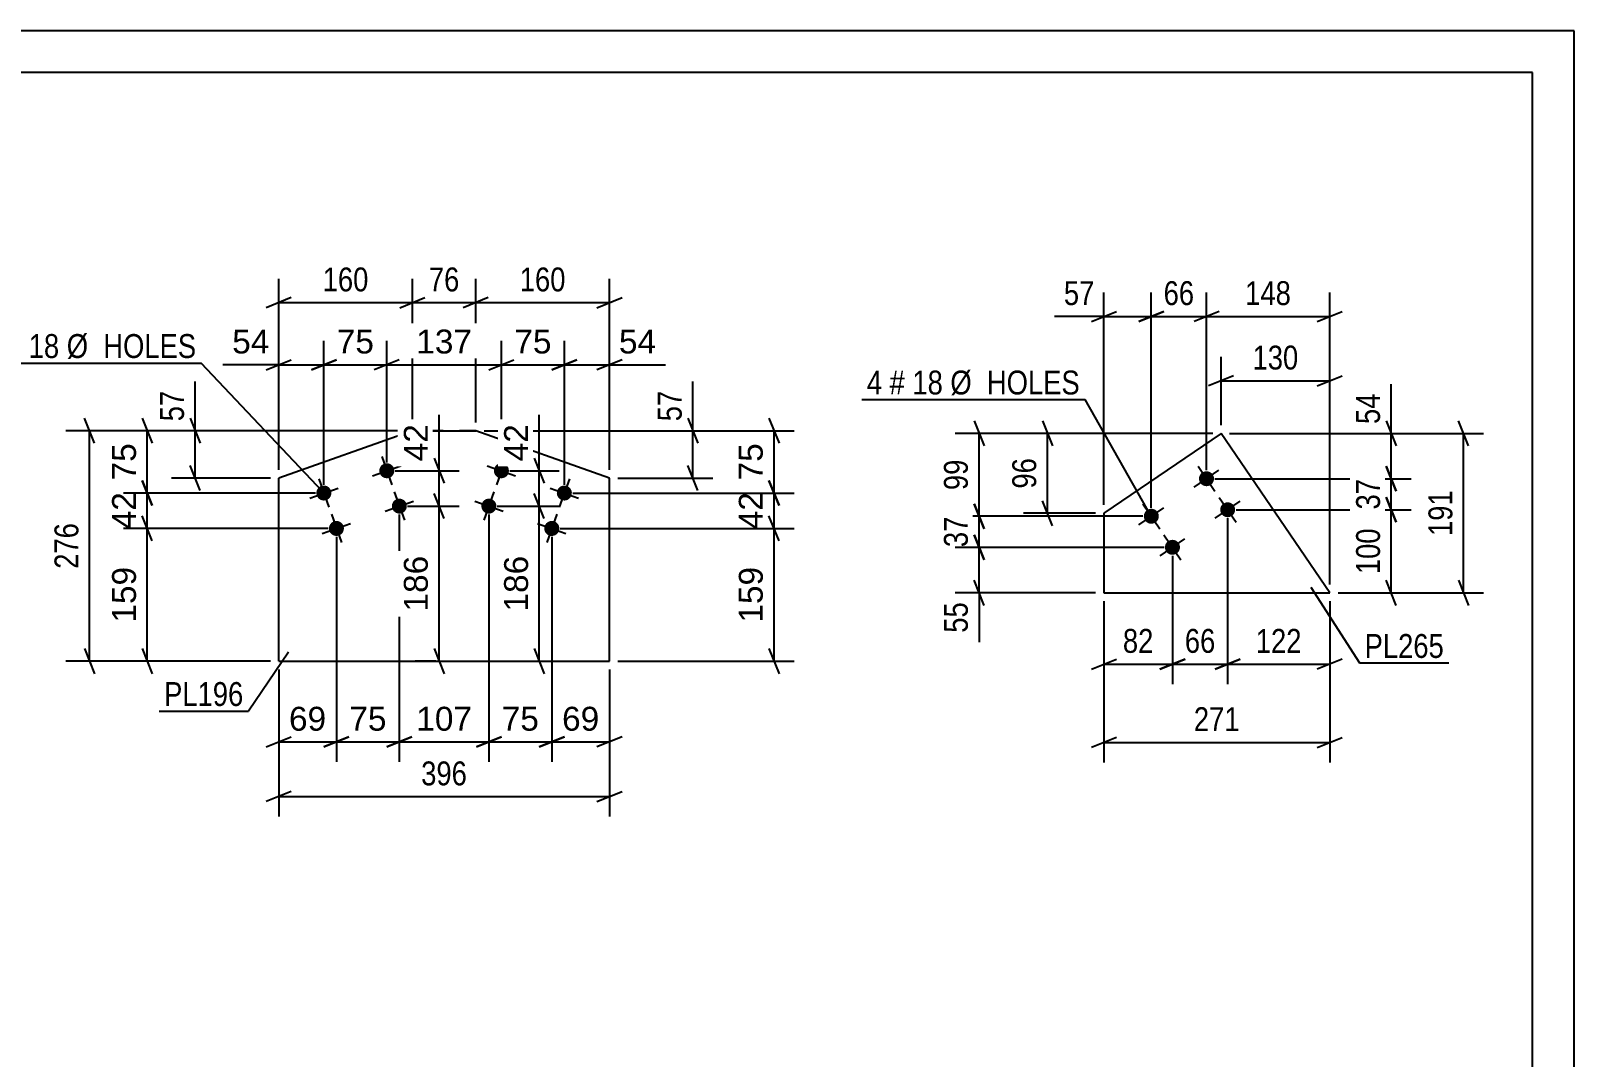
# Model space of a CAD drawing. Header units: millimetres. Extents: x 0 to 420, y 0 to 297.
# Drawn here: x 235.1 to 420, y 174 to 297 of the extents above; entities that cross this region are included whole.
import ezdxf

# ---------------------------------------------------------------- set-up
doc = ezdxf.new("R2010")
doc.units = ezdxf.units.MM
doc.linetypes.add('DXK_LINE_DOT2', pattern=[3.9198, 1.9599, -1.9599])
doc.styles.add('Arial', font='ARIAL.TTF', dxfattribs={"height": 0.2})
doc.styles.add('Arial Narrow', font='ARIALN.TTF', dxfattribs={"height": 0.2})

# ---------------------------------------------------------------- blocks, each defined once
blk = doc.blocks.new('Unknown-317404647-1115')
at = {"color": 5, "linetype": 'Continuous'}
for p, q in [((420, 297), (0, 297)), ((420, 0), (420, 297)), ((415, 292), (5, 292)), ((415, 5), (415, 292))]:
    blk.add_line(p, q, dxfattribs=at)
blk = doc.blocks.new('Part-317404647-15442 - 15441')
at = {"color": 2, "linetype": 'Continuous'}
for p, q in [((377.7, 248.76), (363.66, 239.19)), ((390.72, 229.66), (377.7, 248.76)), ((363.66, 239.19), (363.66, 229.66)), ((363.66, 229.66), (390.72, 229.66))]:
    blk.add_line(p, q, dxfattribs=at)
blk = doc.blocks.new('Bolt-317404647-15443 - 15441')
at = {"linetype": 'Continuous'}
for points in [[(376.7, 243.84, -1), (375.21, 242.83, -1)], [(379.23, 240.12, -1), (377.75, 239.11, -1)], [(370.09, 239.34, -1), (368.6, 238.33, -1)], [(372.62, 235.62, -1), (371.13, 234.61, -1)]]:
    blk.add_hatch(color=1, dxfattribs=at).paths.add_polyline_path(points)
at = {"color": 1, "linetype": 'Continuous'}
for p, q in [((374.47, 242.32), (377.44, 244.35)), ((374.94, 244.82), (376.97, 241.85)), ((377, 238.6), (379.98, 240.63)), ((377.48, 241.1), (379.5, 238.13)), ((367.86, 237.82), (370.83, 239.85)), ((368.33, 240.32), (370.36, 237.34)), ((370.39, 234.1), (373.37, 236.13)), ((370.86, 236.6), (372.89, 233.63))]:
    blk.add_line(p, q, dxfattribs=at)
blk = doc.blocks.new('Bolt-317404647-7875 - 7864')
at = {"linetype": 'Continuous'}
for points in [[(292.33, 243.99, -1), (290.63, 244.59, -1)], [(299.87, 241.32, -1), (298.17, 241.92, -1)], [(290.83, 239.75, -1), (289.13, 240.35, -1)], [(298.37, 237.07, -1), (296.67, 237.68, -1)]]:
    blk.add_hatch(color=1, dxfattribs=at).paths.add_polyline_path(points)
at = {"color": 1, "linetype": 'Continuous'}
for p, q in [((292.08, 245.99), (290.88, 242.59)), ((289.79, 244.89), (293.18, 243.69)), ((297.33, 242.22), (300.72, 241.01)), ((299.62, 243.31), (298.42, 239.92)), ((288.28, 240.65), (291.68, 239.45)), ((290.58, 241.75), (289.38, 238.35)), ((298.12, 239.07), (296.92, 235.68)), ((295.82, 237.98), (299.21, 236.77))]:
    blk.add_line(p, q, dxfattribs=at)
blk = doc.blocks.new('Part-317404647-7870 - 7864')
at = {"color": 2, "linetype": 'Continuous'}
for p, q in [((280.82, 249.09), (264.8, 243.41)), ((280.82, 249.09), (288.41, 249.09)), ((304.43, 243.41), (288.41, 249.09)), ((264.8, 221.47), (264.8, 243.41)), ((304.43, 221.47), (304.43, 243.41)), ((264.8, 221.47), (304.43, 221.47))]:
    blk.add_line(p, q, dxfattribs=at)
at = {"color": 7, "linetype": 'DXK_LINE_DOT2'}
blk.add_line((288.41, 249.09), (280.82, 249.09), dxfattribs=at)
blk = doc.blocks.new('Bolt-317404647-7880 - 7864')
at = {"linetype": 'Continuous'}
for points in [[(278.6, 244.59, -1), (276.9, 243.99, -1)], [(271.06, 241.92, -1), (269.36, 241.32, -1)], [(280.1, 240.35, -1), (278.41, 239.75, -1)], [(272.56, 237.68, -1), (270.87, 237.07, -1)]]:
    blk.add_hatch(color=1, dxfattribs=at).paths.add_polyline_path(points)
at = {"color": 1, "linetype": 'Continuous'}
for p, q in [((277.15, 245.99), (278.35, 242.59)), ((276.05, 243.69), (279.45, 244.89)), ((268.51, 241.01), (271.91, 242.22)), ((269.61, 243.31), (270.81, 239.92)), ((277.56, 239.45), (280.95, 240.65)), ((278.65, 241.75), (279.86, 238.35)), ((271.11, 239.07), (272.32, 235.68)), ((270.02, 236.77), (273.41, 237.98))]:
    blk.add_line(p, q, dxfattribs=at)
blk = doc.blocks.new('StraightDimension-317404647-15559 - 15441')
at = {"color": 7, "linetype": 'Continuous'}
for p, q in [((407.36, 247.26), (406.16, 250.26)), ((378.7, 248.76), (409.16, 248.76)), ((406.76, 229.66), (406.76, 248.76)), ((406.16, 231.16), (407.36, 228.16)), ((391.72, 229.66), (409.16, 229.66))]:
    blk.add_line(p, q, dxfattribs=at)
at = {"color": 0}
blk.add_wipeout([(406.01, 242.55), (401.81, 242.55), (401.81, 235.87), (406.01, 235.87)], dxfattribs=at)
at = {"color": 3, "style": 'Arial Narrow'}
blk.add_text('191', height=2.863, rotation=90.0002, dxfattribs=at).set_placement((405.41, 236.47))
blk = doc.blocks.new('StraightDimension-317404647-15543 - 15441')
at = {"color": 7, "linetype": 'Continuous'}
for p, q in [((377.7, 249.76), (377.7, 257.92)), ((390.72, 230.66), (390.72, 257.92)), ((379.2, 255.67), (376.2, 254.47)), ((389.22, 254.47), (392.22, 255.67)), ((377.7, 255.07), (390.72, 255.07))]:
    blk.add_line(p, q, dxfattribs=at)
at = {"color": 0}
blk.add_wipeout([(387.55, 255.82), (387.55, 260.02), (380.87, 260.02), (380.87, 255.82)], dxfattribs=at)
at = {"color": 3, "style": 'Arial Narrow'}
blk.add_text('130', height=2.863, dxfattribs=at).set_placement((381.47, 256.42))
blk = doc.blocks.new('StraightDimension-317404647-15549 - 15441')
at = {"color": 7, "linetype": 'Continuous'}
for p, q in [((363.66, 228.66), (363.66, 209.34)), ((390.72, 228.66), (390.72, 209.34)), ((365.16, 212.34), (362.16, 211.14)), ((363.66, 211.74), (390.72, 211.74)), ((389.22, 211.14), (392.22, 212.34))]:
    blk.add_line(p, q, dxfattribs=at)
at = {"color": 0}
blk.add_wipeout([(380.53, 212.49), (380.53, 216.69), (373.84, 216.69), (373.84, 212.49)], dxfattribs=at)
at = {"color": 3, "style": 'Arial Narrow'}
blk.add_text('271', height=2.863, dxfattribs=at).set_placement((374.44, 213.09))
blk = doc.blocks.new('StraightDimension-317404647-15553 - 15441')
at = {"color": 7, "linetype": 'Continuous'}
for p, q in [((356.3, 250.26), (357.5, 247.26)), ((376.7, 248.76), (354.05, 248.76)), ((356.9, 239.19), (356.9, 248.76)), ((357.5, 237.69), (356.3, 240.69)), ((362.66, 239.19), (354.05, 239.19))]:
    blk.add_line(p, q, dxfattribs=at)
at = {"color": 0}
blk.add_wipeout([(356.15, 246.4), (351.95, 246.4), (351.95, 241.55), (356.15, 241.55)], dxfattribs=at)
at = {"color": 3, "style": 'Arial Narrow'}
blk.add_text('96', height=2.863, rotation=90.0002, dxfattribs=at).set_placement((355.55, 242.15))
blk = doc.blocks.new('StraightDimension-317404647-15563 - 15441')
at = {"color": 7, "linetype": 'Continuous'}
for p, q in [((378.49, 238.62), (378.49, 218.72)), ((390.72, 228.66), (390.72, 218.72)), ((376.99, 220.52), (379.99, 221.72)), ((378.49, 221.12), (390.72, 221.12)), ((392.22, 221.72), (389.22, 220.52))]:
    blk.add_line(p, q, dxfattribs=at)
at = {"color": 0}
blk.add_wipeout([(387.95, 221.87), (387.95, 226.07), (381.26, 226.07), (381.26, 221.87)], dxfattribs=at)
at = {"color": 3, "style": 'Arial Narrow'}
blk.add_text('122', height=2.863, dxfattribs=at).set_placement((381.86, 222.47))
blk = doc.blocks.new('StraightDimension-317404647-16285 - 15441')
at = {"color": 7, "linetype": 'Continuous'}
for p, q in [((363.66, 240.19), (363.66, 265.64)), ((369.34, 239.83), (369.34, 265.64)), ((362.16, 262.19), (365.16, 263.39)), ((363.66, 262.79), (369.34, 262.79)), ((370.84, 263.39), (367.84, 262.19))]:
    blk.add_line(p, q, dxfattribs=at)
at = {"color": 0}
blk.add_wipeout([(363.13, 263.54), (363.13, 267.74), (358.27, 267.74), (358.27, 263.54)], dxfattribs=at)
at = {"color": 7, "linetype": 'Continuous'}
blk.add_line((363.66, 262.79), (357.75, 262.79), dxfattribs=at)
blk.add_line((363.66, 262.79), (357.75, 262.79), dxfattribs=at)
at = {"color": 3, "style": 'Arial Narrow'}
blk.add_text('57', height=2.863, dxfattribs=at).set_placement((358.87, 264.14))
blk = doc.blocks.new('StraightDimension-317404647-15564 - 15441')
at = {"color": 7, "linetype": 'Continuous'}
for p, q in [((378.49, 238.62), (378.49, 218.72)), ((371.88, 234.11), (371.88, 218.72)), ((370.38, 220.52), (373.38, 221.72)), ((371.88, 221.12), (378.49, 221.12)), ((379.99, 221.72), (376.99, 220.52))]:
    blk.add_line(p, q, dxfattribs=at)
at = {"color": 0}
blk.add_wipeout([(377.61, 221.87), (377.61, 226.07), (372.76, 226.07), (372.76, 221.87)], dxfattribs=at)
at = {"color": 3, "style": 'Arial Narrow'}
blk.add_text('66', height=2.863, dxfattribs=at).set_placement((373.36, 222.47))
blk = doc.blocks.new('StraightDimension-317404647-16316 - 15441')
at = {"color": 7, "linetype": 'Continuous'}
for p, q in [((397.49, 241.12), (398.69, 238.12)), ((379.49, 239.62), (400.49, 239.62)), ((398.09, 229.66), (398.09, 239.62)), ((398.69, 228.16), (397.49, 231.16)), ((391.72, 229.66), (400.49, 229.66))]:
    blk.add_line(p, q, dxfattribs=at)
at = {"color": 0}
blk.add_wipeout([(397.34, 237.98), (393.14, 237.98), (393.14, 231.3), (397.34, 231.3)], dxfattribs=at)
at = {"color": 3, "style": 'Arial Narrow'}
blk.add_text('100', height=2.863, rotation=90.0002, dxfattribs=at).set_placement((396.74, 231.9))
blk = doc.blocks.new('StraightDimension-317404647-15565 - 15441')
at = {"color": 7, "linetype": 'Continuous'}
for p, q in [((371.88, 234.11), (371.88, 218.72)), ((363.66, 228.66), (363.66, 218.72)), ((362.16, 220.52), (365.16, 221.72)), ((363.66, 221.12), (371.88, 221.12)), ((373.38, 221.72), (370.38, 220.52))]:
    blk.add_line(p, q, dxfattribs=at)
at = {"color": 0}
blk.add_wipeout([(370.19, 221.87), (370.19, 226.07), (365.34, 226.07), (365.34, 221.87)], dxfattribs=at)
at = {"color": 3, "style": 'Arial Narrow'}
blk.add_text('82', height=2.863, dxfattribs=at).set_placement((365.94, 222.47))
blk = doc.blocks.new('StraightDimension-317404647-15583 - 15441')
at = {"color": 7, "linetype": 'Continuous'}
for p, q in [((348.11, 250.26), (349.31, 247.26)), ((376.7, 248.76), (345.86, 248.76)), ((348.71, 238.83), (348.71, 248.76)), ((368.34, 238.83), (345.86, 238.83)), ((349.31, 237.33), (348.11, 240.33))]:
    blk.add_line(p, q, dxfattribs=at)
at = {"color": 0}
blk.add_wipeout([(347.96, 246.23), (343.76, 246.23), (343.76, 241.37), (347.96, 241.37)], dxfattribs=at)
at = {"color": 3, "style": 'Arial Narrow'}
blk.add_text('99', height=2.863, rotation=90.0002, dxfattribs=at).set_placement((347.36, 241.97))
blk = doc.blocks.new('StraightDimension-317404647-15584 - 15441')
at = {"color": 7, "linetype": 'Continuous'}
for p, q in [((368.34, 238.83), (345.86, 238.83)), ((348.11, 240.33), (349.31, 237.33)), ((348.71, 235.11), (348.71, 238.83)), ((370.88, 235.11), (345.86, 235.11)), ((349.31, 233.61), (348.11, 236.61))]:
    blk.add_line(p, q, dxfattribs=at)
at = {"color": 0}
blk.add_wipeout([(347.96, 239.4), (343.76, 239.4), (343.76, 234.54), (347.96, 234.54)], dxfattribs=at)
at = {"color": 3, "style": 'Arial Narrow'}
blk.add_text('37', height=2.863, rotation=90.0002, dxfattribs=at).set_placement((347.36, 235.14))
blk = doc.blocks.new('StraightDimension-317404647-15585 - 15441')
at = {"color": 7, "linetype": 'Continuous'}
for p, q in [((370.88, 235.11), (345.86, 235.11)), ((348.11, 236.61), (349.31, 233.61)), ((348.71, 229.66), (348.71, 235.11)), ((349.31, 228.16), (348.11, 231.16)), ((362.66, 229.66), (345.86, 229.66))]:
    blk.add_line(p, q, dxfattribs=at)
at = {"color": 0}
blk.add_wipeout([(347.96, 229.14), (343.76, 229.14), (343.76, 224.28), (347.96, 224.28)], dxfattribs=at)
at = {"color": 7, "linetype": 'Continuous'}
blk.add_line((348.71, 229.66), (348.71, 223.76), dxfattribs=at)
blk.add_line((348.71, 229.66), (348.71, 223.76), dxfattribs=at)
at = {"color": 3, "style": 'Arial Narrow'}
blk.add_text('55', height=2.863, rotation=90.0002, dxfattribs=at).set_placement((347.36, 224.88))
blk = doc.blocks.new('StraightDimension-317404647-16283 - 15441')
at = {"color": 7, "linetype": 'Continuous'}
for p, q in [((375.96, 244.34), (375.96, 265.64)), ((390.72, 230.66), (390.72, 265.64)), ((377.46, 263.39), (374.46, 262.19)), ((375.96, 262.79), (390.72, 262.79)), ((389.22, 262.19), (392.22, 263.39))]:
    blk.add_line(p, q, dxfattribs=at)
at = {"color": 0}
blk.add_wipeout([(386.68, 263.54), (386.68, 267.74), (379.99, 267.74), (379.99, 263.54)], dxfattribs=at)
at = {"color": 3, "style": 'Arial Narrow'}
blk.add_text('148', height=2.863, dxfattribs=at).set_placement((380.59, 264.14))
blk = doc.blocks.new('StraightDimension-317404647-16284 - 15441')
at = {"color": 7, "linetype": 'Continuous'}
for p, q in [((369.34, 239.83), (369.34, 265.64)), ((375.96, 244.34), (375.96, 265.64)), ((367.84, 262.19), (370.84, 263.39)), ((369.34, 262.79), (375.96, 262.79)), ((377.46, 263.39), (374.46, 262.19))]:
    blk.add_line(p, q, dxfattribs=at)
at = {"color": 0}
blk.add_wipeout([(375.08, 263.54), (375.08, 267.74), (370.22, 267.74), (370.22, 263.54)], dxfattribs=at)
at = {"color": 3, "style": 'Arial Narrow'}
blk.add_text('66', height=2.863, dxfattribs=at).set_placement((370.82, 264.14))
blk = doc.blocks.new('StraightDimension-317404647-16314 - 15441')
at = {"color": 7, "linetype": 'Continuous'}
for p, q in [((397.49, 250.26), (398.69, 247.26)), ((378.7, 248.76), (400.49, 248.76)), ((398.09, 243.34), (398.09, 248.76)), ((398.69, 241.84), (397.49, 244.84)), ((376.96, 243.34), (400.49, 243.34))]:
    blk.add_line(p, q, dxfattribs=at)
at = {"color": 0}
blk.add_wipeout([(397.34, 254.14), (393.14, 254.14), (393.14, 249.29), (397.34, 249.29)], dxfattribs=at)
at = {"color": 7, "linetype": 'Continuous'}
blk.add_line((398.09, 248.76), (398.09, 254.67), dxfattribs=at)
blk.add_line((398.09, 248.76), (398.09, 254.67), dxfattribs=at)
at = {"color": 3, "style": 'Arial Narrow'}
blk.add_text('54', height=2.863, rotation=90.0002, dxfattribs=at).set_placement((396.74, 249.89))
blk = doc.blocks.new('StraightDimension-317404647-16315 - 15441')
at = {"color": 7, "linetype": 'Continuous'}
for p, q in [((397.49, 244.84), (398.69, 241.84)), ((376.96, 243.34), (400.49, 243.34)), ((398.09, 239.62), (398.09, 243.34)), ((398.69, 238.12), (397.49, 241.12)), ((379.49, 239.62), (400.49, 239.62))]:
    blk.add_line(p, q, dxfattribs=at)
at = {"color": 0}
blk.add_wipeout([(397.34, 243.9), (393.14, 243.9), (393.14, 239.05), (397.34, 239.05)], dxfattribs=at)
at = {"color": 3, "style": 'Arial Narrow'}
blk.add_text('37', height=2.863, rotation=90.0002, dxfattribs=at).set_placement((396.74, 239.65))
blk = doc.blocks.new('StraightDimension-317404647-7891 - 7864')
at = {"color": 7, "linetype": 'Continuous'}
for p, q in [((264.8, 220.47), (264.8, 202.84)), ((304.43, 220.47), (304.43, 202.84)), ((266.3, 205.84), (263.3, 204.64)), ((264.8, 205.24), (304.43, 205.24)), ((302.93, 204.64), (305.93, 205.84))]:
    blk.add_line(p, q, dxfattribs=at)
at = {"color": 0}
blk.add_wipeout([(287.96, 205.99), (287.96, 210.19), (281.27, 210.19), (281.27, 205.99)], dxfattribs=at)
at = {"color": 3, "style": 'Arial Narrow'}
blk.add_text('396', height=2.863, dxfattribs=at).set_placement((281.87, 206.59))
blk = doc.blocks.new('StraightDimension-317404647-7882 - 7864')
at = {"color": 7, "linetype": 'Continuous'}
for p, q in [((313.83, 250.59), (315.03, 247.59)), ((289.41, 249.09), (316.83, 249.09)), ((314.43, 243.41), (314.43, 249.09)), ((315.03, 241.91), (313.83, 244.91)), ((305.43, 243.41), (316.83, 243.41))]:
    blk.add_line(p, q, dxfattribs=at)
at = {"color": 0}
blk.add_wipeout([(313.68, 254.48), (309.48, 254.48), (309.48, 249.62), (313.68, 249.62)], dxfattribs=at)
at = {"color": 7, "linetype": 'Continuous'}
blk.add_line((314.43, 249.09), (314.43, 255), dxfattribs=at)
blk.add_line((314.43, 249.09), (314.43, 255), dxfattribs=at)
at = {"color": 3, "style": 'Arial Narrow'}
blk.add_text('57', height=2.863, rotation=90.0002, dxfattribs=at).set_placement((313.08, 250.22))
blk = doc.blocks.new('StraightDimension-317404647-7934 - 7864')
at = {"color": 7, "linetype": 'Continuous'}
for p, q in [((264.8, 244.41), (264.8, 267.28)), ((280.82, 250.09), (280.82, 267.28)), ((266.3, 265.03), (263.3, 263.83)), ((264.8, 264.43), (280.82, 264.43)), ((279.32, 263.83), (282.32, 265.03))]:
    blk.add_line(p, q, dxfattribs=at)
at = {"color": 0}
blk.add_wipeout([(276.15, 265.18), (276.15, 269.38), (269.47, 269.38), (269.47, 265.18)], dxfattribs=at)
at = {"color": 3, "style": 'Arial Narrow'}
blk.add_text('160', height=2.863, dxfattribs=at).set_placement((270.07, 265.78))
blk = doc.blocks.new('StraightDimension-317404647-8103 - 7864')
at = {"color": 7, "linetype": 'Continuous'}
for p, q in [((296.62, 238.55), (295.42, 241.55)), ((290.98, 240.05), (298.42, 240.05)), ((296.02, 221.47), (296.02, 240.05)), ((295.42, 222.97), (296.62, 219.97)), ((285.62, 221.47), (298.42, 221.47))]:
    blk.add_line(p, q, dxfattribs=at)
at = {"color": 0}
blk.add_wipeout([(295.27, 234.69), (291.07, 234.69), (291.07, 226.82), (295.27, 226.82)], dxfattribs=at)
at = {"color": 3, "style": 'Arial'}
blk.add_text('186', height=2.865, rotation=90.0002, dxfattribs=at).set_placement((294.67, 227.42))
blk = doc.blocks.new('StraightDimension-317404647-8039 - 7864')
at = {"color": 7, "linetype": 'Continuous'}
for p, q in [((248.45, 243.12), (249.65, 240.12)), ((269.21, 241.62), (246.2, 241.62)), ((249.05, 237.38), (249.05, 241.62)), ((249.65, 235.88), (248.45, 238.88)), ((270.71, 237.38), (246.2, 237.38))]:
    blk.add_line(p, q, dxfattribs=at)
at = {"color": 0}
blk.add_wipeout([(248.3, 242.32), (244.1, 242.32), (244.1, 236.67), (248.3, 236.67)], dxfattribs=at)
at = {"color": 3, "style": 'Arial'}
blk.add_text('42', height=2.865, rotation=90.0002, dxfattribs=at).set_placement((247.7, 237.27))
blk = doc.blocks.new('StraightDimension-317404647-7975 - 7864')
at = {"color": 7, "linetype": 'Continuous'}
for p, q in [((291.48, 245.29), (291.48, 259.84)), ((299.02, 242.62), (299.02, 259.84)), ((289.98, 256.39), (292.98, 257.59)), ((300.52, 257.59), (297.52, 256.39)), ((291.48, 256.99), (299.02, 256.99))]:
    blk.add_line(p, q, dxfattribs=at)
at = {"color": 0}
blk.add_wipeout([(298.08, 257.74), (298.08, 261.94), (292.43, 261.94), (292.43, 257.74)], dxfattribs=at)
at = {"color": 3, "style": 'Arial'}
blk.add_text('75', height=2.865, dxfattribs=at).set_placement((293.03, 258.34))
blk = doc.blocks.new('StraightDimension-317404647-7896 - 7864')
at = {"color": 7, "linetype": 'Continuous'}
for p, q in [((242.75, 247.59), (241.55, 250.59)), ((279.82, 249.09), (239.3, 249.09)), ((242.15, 221.47), (242.15, 249.09)), ((241.55, 222.97), (242.75, 219.97)), ((263.8, 221.47), (239.3, 221.47))]:
    blk.add_line(p, q, dxfattribs=at)
at = {"color": 0}
blk.add_wipeout([(241.4, 238.62), (237.2, 238.62), (237.2, 231.94), (241.4, 231.94)], dxfattribs=at)
at = {"color": 3, "style": 'Arial Narrow'}
blk.add_text('276', height=2.863, rotation=90.0002, dxfattribs=at).set_placement((240.8, 232.54))
blk = doc.blocks.new('StraightDimension-317404647-8062 - 7864')
at = {"color": 7, "linetype": 'Continuous'}
for p, q in [((323.54, 243.12), (324.74, 240.12)), ((300.02, 241.62), (326.54, 241.62)), ((324.14, 237.38), (324.14, 241.62)), ((324.74, 235.88), (323.54, 238.88)), ((298.52, 237.38), (326.54, 237.38))]:
    blk.add_line(p, q, dxfattribs=at)
at = {"color": 0}
blk.add_wipeout([(323.39, 242.32), (319.19, 242.32), (319.19, 236.67), (323.39, 236.67)], dxfattribs=at)
at = {"color": 3, "style": 'Arial'}
blk.add_text('42', height=2.865, rotation=90.0002, dxfattribs=at).set_placement((322.79, 237.27))
blk = doc.blocks.new('StraightDimension-317404647-8026 - 7864')
at = {"color": 7, "linetype": 'Continuous'}
for p, q in [((297.52, 236.38), (297.52, 209.39)), ((304.43, 220.47), (304.43, 209.39)), ((296.02, 211.19), (299.02, 212.39)), ((297.52, 211.79), (304.43, 211.79)), ((305.93, 212.39), (302.93, 211.19))]:
    blk.add_line(p, q, dxfattribs=at)
at = {"color": 0}
blk.add_wipeout([(303.8, 212.54), (303.8, 216.74), (298.15, 216.74), (298.15, 212.54)], dxfattribs=at)
at = {"color": 3, "style": 'Arial'}
blk.add_text('69', height=2.865, dxfattribs=at).set_placement((298.75, 213.14))
blk = doc.blocks.new('StraightDimension-317404647-7905 - 7864')
at = {"color": 7, "linetype": 'Continuous'}
for p, q in [((254.2, 250.59), (255.4, 247.59)), ((279.82, 249.09), (251.95, 249.09)), ((254.8, 243.41), (254.8, 249.09)), ((255.4, 241.91), (254.2, 244.91)), ((263.8, 243.41), (251.95, 243.41))]:
    blk.add_line(p, q, dxfattribs=at)
at = {"color": 0}
blk.add_wipeout([(254.05, 254.48), (249.85, 254.48), (249.85, 249.62), (254.05, 249.62)], dxfattribs=at)
at = {"color": 7, "linetype": 'Continuous'}
blk.add_line((254.8, 249.09), (254.8, 255), dxfattribs=at)
blk.add_line((254.8, 249.09), (254.8, 255), dxfattribs=at)
at = {"color": 3, "style": 'Arial Narrow'}
blk.add_text('57', height=2.863, rotation=90.0002, dxfattribs=at).set_placement((253.45, 250.22))
blk = doc.blocks.new('StraightDimension-317404647-7985 - 7864')
at = {"color": 7, "linetype": 'Continuous'}
for p, q in [((299.02, 242.62), (299.02, 259.84)), ((304.43, 244.41), (304.43, 259.84)), ((297.52, 256.39), (300.52, 257.59)), ((305.93, 257.59), (302.93, 256.39)), ((299.02, 256.99), (304.43, 256.99))]:
    blk.add_line(p, q, dxfattribs=at)
at = {"color": 0}
blk.add_wipeout([(310.61, 257.74), (310.61, 261.94), (304.96, 261.94), (304.96, 257.74)], dxfattribs=at)
at = {"color": 7, "linetype": 'Continuous'}
blk.add_line((304.43, 256.99), (311.13, 256.99), dxfattribs=at)
blk.add_line((304.43, 256.99), (311.13, 256.99), dxfattribs=at)
at = {"color": 3, "style": 'Arial'}
blk.add_text('54', height=2.865, dxfattribs=at).set_placement((305.56, 258.34))
blk = doc.blocks.new('StraightDimension-317404647-7914 - 7864')
at = {"color": 7, "linetype": 'Continuous'}
for p, q in [((280.82, 250.09), (280.82, 267.28)), ((288.41, 250.09), (288.41, 267.28)), ((279.32, 263.83), (282.32, 265.03)), ((280.82, 264.43), (288.41, 264.43)), ((289.91, 265.03), (286.91, 263.83))]:
    blk.add_line(p, q, dxfattribs=at)
at = {"color": 0}
blk.add_wipeout([(287.04, 265.18), (287.04, 269.38), (282.19, 269.38), (282.19, 265.18)], dxfattribs=at)
at = {"color": 3, "style": 'Arial Narrow'}
blk.add_text('76', height=2.863, dxfattribs=at).set_placement((282.79, 265.78))
blk = doc.blocks.new('StraightDimension-317404647-7924 - 7864')
at = {"color": 7, "linetype": 'Continuous'}
for p, q in [((288.41, 250.09), (288.41, 267.28)), ((304.43, 244.41), (304.43, 267.28)), ((289.91, 265.03), (286.91, 263.83)), ((288.41, 264.43), (304.43, 264.43)), ((302.93, 263.83), (305.93, 265.03))]:
    blk.add_line(p, q, dxfattribs=at)
at = {"color": 0}
blk.add_wipeout([(299.77, 265.18), (299.77, 269.38), (293.08, 269.38), (293.08, 265.18)], dxfattribs=at)
at = {"color": 3, "style": 'Arial Narrow'}
blk.add_text('160', height=2.863, dxfattribs=at).set_placement((293.68, 265.78))
blk = doc.blocks.new('StraightDimension-317404647-7945 - 7864')
at = {"color": 7, "linetype": 'Continuous'}
for p, q in [((264.8, 244.41), (264.8, 259.84)), ((270.21, 242.62), (270.21, 259.84)), ((263.3, 256.39), (266.3, 257.59)), ((271.71, 257.59), (268.71, 256.39)), ((264.8, 256.99), (270.21, 256.99))]:
    blk.add_line(p, q, dxfattribs=at)
at = {"color": 0}
blk.add_wipeout([(264.27, 257.74), (264.27, 261.94), (258.63, 261.94), (258.63, 257.74)], dxfattribs=at)
at = {"color": 7, "linetype": 'Continuous'}
blk.add_line((264.8, 256.99), (258.1, 256.99), dxfattribs=at)
blk.add_line((264.8, 256.99), (258.1, 256.99), dxfattribs=at)
at = {"color": 3, "style": 'Arial'}
blk.add_text('54', height=2.865, dxfattribs=at).set_placement((259.23, 258.34))
blk = doc.blocks.new('StraightDimension-317404647-7955 - 7864')
at = {"color": 7, "linetype": 'Continuous'}
for p, q in [((270.21, 242.62), (270.21, 259.84)), ((277.75, 245.29), (277.75, 259.84)), ((268.71, 256.39), (271.71, 257.59)), ((279.25, 257.59), (276.25, 256.39)), ((270.21, 256.99), (277.75, 256.99))]:
    blk.add_line(p, q, dxfattribs=at)
at = {"color": 0}
blk.add_wipeout([(276.8, 257.74), (276.8, 261.94), (271.16, 261.94), (271.16, 257.74)], dxfattribs=at)
at = {"color": 3, "style": 'Arial'}
blk.add_text('75', height=2.865, dxfattribs=at).set_placement((271.76, 258.34))
blk = doc.blocks.new('StraightDimension-317404647-7965 - 7864')
at = {"color": 7, "linetype": 'Continuous'}
for p, q in [((277.75, 245.29), (277.75, 259.84)), ((291.48, 245.29), (291.48, 259.84)), ((279.25, 257.59), (276.25, 256.39)), ((289.98, 256.39), (292.98, 257.59)), ((277.75, 256.99), (291.48, 256.99))]:
    blk.add_line(p, q, dxfattribs=at)
at = {"color": 0}
blk.add_wipeout([(288.55, 257.74), (288.55, 261.94), (280.68, 261.94), (280.68, 257.74)], dxfattribs=at)
at = {"color": 3, "style": 'Arial'}
blk.add_text('137', height=2.865, dxfattribs=at).set_placement((281.28, 258.34))
blk = doc.blocks.new('StraightDimension-317404647-7996 - 7864')
at = {"color": 7, "linetype": 'Continuous'}
for p, q in [((271.71, 236.38), (271.71, 209.39)), ((264.8, 220.47), (264.8, 209.39)), ((263.3, 211.19), (266.3, 212.39)), ((264.8, 211.79), (271.71, 211.79)), ((273.21, 212.39), (270.21, 211.19))]:
    blk.add_line(p, q, dxfattribs=at)
at = {"color": 0}
blk.add_wipeout([(271.08, 212.54), (271.08, 216.74), (265.43, 216.74), (265.43, 212.54)], dxfattribs=at)
at = {"color": 3, "style": 'Arial'}
blk.add_text('69', height=2.865, dxfattribs=at).set_placement((266.03, 213.14))
blk = doc.blocks.new('StraightDimension-317404647-8002 - 7864')
at = {"color": 7, "linetype": 'Continuous'}
for p, q in [((279.25, 239.05), (279.25, 209.39)), ((271.71, 236.38), (271.71, 209.39)), ((270.21, 211.19), (273.21, 212.39)), ((271.71, 211.79), (279.25, 211.79)), ((280.75, 212.39), (277.75, 211.19))]:
    blk.add_line(p, q, dxfattribs=at)
at = {"color": 0}
blk.add_wipeout([(278.31, 212.54), (278.31, 216.74), (272.66, 216.74), (272.66, 212.54)], dxfattribs=at)
at = {"color": 3, "style": 'Arial'}
blk.add_text('75', height=2.865, dxfattribs=at).set_placement((273.26, 213.14))
blk = doc.blocks.new('StraightDimension-317404647-8010 - 7864')
at = {"color": 7, "linetype": 'Continuous'}
for p, q in [((279.25, 239.05), (279.25, 209.39)), ((289.98, 239.05), (289.98, 209.39)), ((277.75, 211.19), (280.75, 212.39)), ((279.25, 211.79), (289.98, 211.79)), ((291.48, 212.39), (288.48, 211.19))]:
    blk.add_line(p, q, dxfattribs=at)
at = {"color": 0}
blk.add_wipeout([(288.55, 212.54), (288.55, 216.74), (280.68, 216.74), (280.68, 212.54)], dxfattribs=at)
at = {"color": 3, "style": 'Arial'}
blk.add_text('107', height=2.865, dxfattribs=at).set_placement((281.28, 213.14))
blk = doc.blocks.new('StraightDimension-317404647-8018 - 7864')
at = {"color": 7, "linetype": 'Continuous'}
for p, q in [((289.98, 239.05), (289.98, 209.39)), ((297.52, 236.38), (297.52, 209.39)), ((288.48, 211.19), (291.48, 212.39)), ((289.98, 211.79), (297.52, 211.79)), ((299.02, 212.39), (296.02, 211.19))]:
    blk.add_line(p, q, dxfattribs=at)
at = {"color": 0}
blk.add_wipeout([(296.57, 212.54), (296.57, 216.74), (290.92, 216.74), (290.92, 212.54)], dxfattribs=at)
at = {"color": 3, "style": 'Arial'}
blk.add_text('75', height=2.865, dxfattribs=at).set_placement((291.52, 213.14))
blk = doc.blocks.new('StraightDimension-317404647-8033 - 7864')
at = {"color": 7, "linetype": 'Continuous'}
for p, q in [((249.65, 235.88), (248.45, 238.88)), ((270.71, 237.38), (246.2, 237.38)), ((249.05, 221.47), (249.05, 237.38)), ((248.45, 222.97), (249.65, 219.97)), ((263.8, 221.47), (246.2, 221.47))]:
    blk.add_line(p, q, dxfattribs=at)
at = {"color": 0}
blk.add_wipeout([(248.3, 233.36), (244.1, 233.36), (244.1, 225.49), (248.3, 225.49)], dxfattribs=at)
at = {"color": 3, "style": 'Arial'}
blk.add_text('159', height=2.865, rotation=90.0002, dxfattribs=at).set_placement((247.7, 226.09))
blk = doc.blocks.new('StraightDimension-317404647-8047 - 7864')
at = {"color": 7, "linetype": 'Continuous'}
for p, q in [((248.45, 250.59), (249.65, 247.59)), ((279.82, 249.09), (246.2, 249.09)), ((249.05, 241.62), (249.05, 249.09)), ((249.65, 240.12), (248.45, 243.12)), ((269.21, 241.62), (246.2, 241.62))]:
    blk.add_line(p, q, dxfattribs=at)
at = {"color": 0}
blk.add_wipeout([(248.3, 248.18), (244.1, 248.18), (244.1, 242.53), (248.3, 242.53)], dxfattribs=at)
at = {"color": 3, "style": 'Arial'}
blk.add_text('75', height=2.865, rotation=90.0002, dxfattribs=at).set_placement((247.7, 243.13))
blk = doc.blocks.new('StraightDimension-317404647-8056 - 7864')
at = {"color": 7, "linetype": 'Continuous'}
for p, q in [((324.74, 235.88), (323.54, 238.88)), ((298.52, 237.38), (326.54, 237.38)), ((324.14, 221.47), (324.14, 237.38)), ((323.54, 222.97), (324.74, 219.97)), ((305.43, 221.47), (326.54, 221.47))]:
    blk.add_line(p, q, dxfattribs=at)
at = {"color": 0}
blk.add_wipeout([(323.39, 233.36), (319.19, 233.36), (319.19, 225.49), (323.39, 225.49)], dxfattribs=at)
at = {"color": 3, "style": 'Arial'}
blk.add_text('159', height=2.865, rotation=90.0002, dxfattribs=at).set_placement((322.79, 226.09))
blk = doc.blocks.new('StraightDimension-317404647-8070 - 7864')
at = {"color": 7, "linetype": 'Continuous'}
for p, q in [((323.54, 250.59), (324.74, 247.59)), ((289.41, 249.09), (326.54, 249.09)), ((324.14, 241.62), (324.14, 249.09)), ((324.74, 240.12), (323.54, 243.12)), ((300.02, 241.62), (326.54, 241.62))]:
    blk.add_line(p, q, dxfattribs=at)
at = {"color": 0}
blk.add_wipeout([(323.39, 248.18), (319.19, 248.18), (319.19, 242.53), (323.39, 242.53)], dxfattribs=at)
at = {"color": 3, "style": 'Arial'}
blk.add_text('75', height=2.865, rotation=90.0002, dxfattribs=at).set_placement((322.79, 243.13))
blk = doc.blocks.new('StraightDimension-317404647-8079 - 7864')
at = {"color": 7, "linetype": 'Continuous'}
for p, q in [((278.75, 244.29), (286.41, 244.29)), ((283.41, 245.79), (284.61, 242.79)), ((284.01, 240.05), (284.01, 244.29)), ((284.61, 238.55), (283.41, 241.55)), ((280.25, 240.05), (286.41, 240.05))]:
    blk.add_line(p, q, dxfattribs=at)
at = {"color": 0}
blk.add_wipeout([(283.26, 250.46), (279.06, 250.46), (279.06, 244.82), (283.26, 244.82)], dxfattribs=at)
at = {"color": 7, "linetype": 'Continuous'}
blk.add_line((284.01, 244.29), (284.01, 250.99), dxfattribs=at)
blk.add_line((284.01, 244.29), (284.01, 250.99), dxfattribs=at)
at = {"color": 3, "style": 'Arial'}
blk.add_text('42', height=2.865, rotation=90.0002, dxfattribs=at).set_placement((282.66, 245.42))
blk = doc.blocks.new('StraightDimension-317404647-8089 - 7864')
at = {"color": 7, "linetype": 'Continuous'}
for p, q in [((284.61, 238.55), (283.41, 241.55)), ((280.25, 240.05), (286.41, 240.05)), ((284.01, 221.47), (284.01, 240.05)), ((283.41, 222.97), (284.61, 219.97)), ((283.62, 221.47), (281.16, 221.47))]:
    blk.add_line(p, q, dxfattribs=at)
at = {"color": 0}
blk.add_wipeout([(283.26, 234.69), (279.06, 234.69), (279.06, 226.82), (283.26, 226.82)], dxfattribs=at)
at = {"color": 3, "style": 'Arial'}
blk.add_text('186', height=2.865, rotation=90.0002, dxfattribs=at).set_placement((282.66, 227.42))
blk = doc.blocks.new('StraightDimension-317404647-8116 - 7864')
at = {"color": 7, "linetype": 'Continuous'}
for p, q in [((292.48, 244.29), (298.42, 244.29)), ((295.42, 245.79), (296.62, 242.79)), ((296.02, 240.05), (296.02, 244.29)), ((296.62, 238.55), (295.42, 241.55)), ((290.98, 240.05), (298.42, 240.05))]:
    blk.add_line(p, q, dxfattribs=at)
at = {"color": 0}
blk.add_wipeout([(295.27, 250.46), (291.07, 250.46), (291.07, 244.82), (295.27, 244.82)], dxfattribs=at)
at = {"color": 7, "linetype": 'Continuous'}
blk.add_line((296.02, 244.29), (296.02, 250.99), dxfattribs=at)
blk.add_line((296.02, 244.29), (296.02, 250.99), dxfattribs=at)
at = {"color": 3, "style": 'Arial'}
blk.add_text('42', height=2.865, rotation=90.0002, dxfattribs=at).set_placement((294.67, 245.42))
blk = doc.blocks.new('Mark-317404647-15614 - 15441')
at = {"color": 0}
blk.add_wipeout([(337.09, 253.43), (337.09, 256.43), (335.26, 256.43), (335.26, 253.43)], dxfattribs=at)
blk.add_wipeout([(337.09, 253.43), (337.09, 256.43), (335.26, 256.43), (335.26, 253.43)], dxfattribs=at)
at = {"color": 3, "style": 'Arial Narrow'}
blk.add_text('4', height=2.86, dxfattribs=at).set_placement((335.26, 253.43))
at = {"color": 0}
blk.add_wipeout([(339.82, 253.43), (339.82, 256.43), (337.99, 256.43), (337.99, 253.43)], dxfattribs=at)
blk.add_wipeout([(339.82, 253.43), (339.82, 256.43), (337.99, 256.43), (337.99, 253.43)], dxfattribs=at)
blk.add_wipeout([(344.37, 253.43), (344.37, 256.43), (340.72, 256.43), (340.72, 253.43)], dxfattribs=at)
blk.add_wipeout([(344.37, 253.43), (344.37, 256.43), (340.72, 256.43), (340.72, 253.43)], dxfattribs=at)
at = {"color": 3, "style": 'Arial Narrow'}
for s, height, p in [('#', 2.86, (337.99, 253.43)), ('18', 2.863, (340.72, 253.43))]:
    blk.add_text(s, height=height, dxfattribs=at).set_placement(p)
at = {"color": 0}
blk.add_wipeout([(360.8, 253.43), (360.8, 256.43), (345.27, 256.43), (345.27, 253.43)], dxfattribs=at)
blk.add_wipeout([(360.8, 253.43), (360.8, 256.43), (345.27, 256.43), (345.27, 253.43)], dxfattribs=at)
at = {"color": 7, "linetype": 'Continuous'}
for p in [(334.66, 252.83), (369.49, 238.58)]:
    blk.add_line(p, (361.4, 252.83), dxfattribs=at)
at = {"color": 3, "style": 'Arial Narrow'}
blk.add_text('Ø  HOLES', height=2.863, dxfattribs=at).set_placement((345.27, 253.43))
blk = doc.blocks.new('Mark-317404647-15611 - 15441')
at = {"color": 0}
blk.add_wipeout([(404.4, 221.86), (404.4, 224.86), (394.9, 224.86), (394.9, 221.86)], dxfattribs=at)
blk.add_wipeout([(404.4, 221.86), (404.4, 224.86), (394.9, 224.86), (394.9, 221.86)], dxfattribs=at)
at = {"color": 30, "linetype": 'Continuous'}
for p, q in [((388.47, 230.34), (394.3, 221.26)), ((394.3, 221.26), (405, 221.26))]:
    blk.add_line(p, q, dxfattribs=at)
at = {"color": 3, "style": 'Arial Narrow'}
blk.add_text('PL265', height=2.863, dxfattribs=at).set_placement((394.9, 221.86))
blk = doc.blocks.new('Mark-317404647-7866 - 7864')
at = {"color": 0}
blk.add_wipeout([(260.57, 216.1), (260.57, 219.1), (251.07, 219.1), (251.07, 216.1)], dxfattribs=at)
blk.add_wipeout([(260.57, 216.1), (260.57, 219.1), (251.07, 219.1), (251.07, 216.1)], dxfattribs=at)
at = {"color": 30, "linetype": 'Continuous'}
for p in [(265.97, 222.53), (250.47, 215.5)]:
    blk.add_line(p, (261.17, 215.5), dxfattribs=at)
at = {"color": 3, "style": 'Arial Narrow'}
blk.add_text('PL196', height=2.863, dxfattribs=at).set_placement((251.07, 216.1))
blk = doc.blocks.new('MarkSet-317404647-8126 - 7864')
at = {"color": 0}
blk.add_wipeout([(231.22, 257.8), (231.22, 260.8), (229.39, 260.8), (229.39, 257.8)], dxfattribs=at)
blk.add_wipeout([(231.22, 257.8), (231.22, 260.8), (229.39, 260.8), (229.39, 257.8)], dxfattribs=at)
at = {"color": 3, "style": 'Arial Narrow'}
blk.add_text('8', height=2.86, dxfattribs=at).set_placement((229.39, 257.8))
at = {"color": 0}
blk.add_wipeout([(233.95, 257.8), (233.95, 260.8), (232.12, 260.8), (232.12, 257.8)], dxfattribs=at)
blk.add_wipeout([(233.95, 257.8), (233.95, 260.8), (232.12, 260.8), (232.12, 257.8)], dxfattribs=at)
blk.add_wipeout([(238.51, 257.8), (238.51, 260.8), (234.85, 260.8), (234.85, 257.8)], dxfattribs=at)
blk.add_wipeout([(238.51, 257.8), (238.51, 260.8), (234.85, 260.8), (234.85, 257.8)], dxfattribs=at)
at = {"color": 3, "style": 'Arial Narrow'}
for s, height, p in [('18', 2.863, (234.85, 257.8)), ('#', 2.86, (232.12, 257.8))]:
    blk.add_text(s, height=height, dxfattribs=at).set_placement(p)
at = {"color": 0}
blk.add_wipeout([(254.93, 257.8), (254.93, 260.8), (239.41, 260.8), (239.41, 257.8)], dxfattribs=at)
blk.add_wipeout([(254.93, 257.8), (254.93, 260.8), (239.41, 260.8), (239.41, 257.8)], dxfattribs=at)
at = {"color": 7, "linetype": 'Continuous'}
for p in [(228.79, 257.2), (270.1, 241.75)]:
    blk.add_line(p, (255.53, 257.2), dxfattribs=at)
at = {"color": 3, "style": 'Arial Narrow'}
blk.add_text('Ø  HOLES', height=2.863, dxfattribs=at).set_placement((239.41, 257.8))

msp = doc.modelspace()

# ---------------------------------------------------------------- block references
for name in ['Unknown-317404647-1115', 'Part-317404647-7870 - 7864', 'Part-317404647-15442 - 15441', 'Bolt-317404647-7880 - 7864', 'Bolt-317404647-7875 - 7864', 'Bolt-317404647-15443 - 15441']:
    msp.add_blockref(name, (0, 0))

# ---------------------------------------------------------------- next in the draw order: block references
for name in ['StraightDimension-317404647-7934 - 7864', 'StraightDimension-317404647-7882 - 7864', 'StraightDimension-317404647-15559 - 15441', 'StraightDimension-317404647-8039 - 7864', 'StraightDimension-317404647-7891 - 7864']:
    msp.add_blockref(name, (0, 0))

# ---------------------------------------------------------------- next in the draw order: block references
for name in ['StraightDimension-317404647-7975 - 7864', 'StraightDimension-317404647-15543 - 15441', 'StraightDimension-317404647-7896 - 7864', 'StraightDimension-317404647-8103 - 7864', 'StraightDimension-317404647-15549 - 15441']:
    msp.add_blockref(name, (0, 0))

# ---------------------------------------------------------------- next in the draw order: block references
for name in ['StraightDimension-317404647-7905 - 7864', 'StraightDimension-317404647-15553 - 15441', 'StraightDimension-317404647-8062 - 7864', 'StraightDimension-317404647-7996 - 7864']:
    msp.add_blockref(name, (0, 0))

# ---------------------------------------------------------------- next in the draw order: block references
for name in ['StraightDimension-317404647-7914 - 7864', 'StraightDimension-317404647-16285 - 15441', 'StraightDimension-317404647-7945 - 7864', 'StraightDimension-317404647-7985 - 7864', 'StraightDimension-317404647-8002 - 7864', 'StraightDimension-317404647-15563 - 15441', 'StraightDimension-317404647-8026 - 7864']:
    msp.add_blockref(name, (0, 0))

# ---------------------------------------------------------------- next in the draw order: block references
for name in ['StraightDimension-317404647-7924 - 7864', 'StraightDimension-317404647-7955 - 7864', 'StraightDimension-317404647-8033 - 7864', 'StraightDimension-317404647-8010 - 7864', 'StraightDimension-317404647-15564 - 15441']:
    msp.add_blockref(name, (0, 0))

# ---------------------------------------------------------------- next in the draw order: block references
for name in ['StraightDimension-317404647-7965 - 7864', 'StraightDimension-317404647-15583 - 15441', 'StraightDimension-317404647-16316 - 15441', 'StraightDimension-317404647-8018 - 7864', 'StraightDimension-317404647-15565 - 15441', 'Mark-317404647-7866 - 7864']:
    msp.add_blockref(name, (0, 0))

# ---------------------------------------------------------------- next in the draw order: block references
for name in ['StraightDimension-317404647-16283 - 15441', 'StraightDimension-317404647-8047 - 7864', 'StraightDimension-317404647-8070 - 7864', 'StraightDimension-317404647-8056 - 7864', 'StraightDimension-317404647-15584 - 15441']:
    msp.add_blockref(name, (0, 0))

# ---------------------------------------------------------------- next in the draw order: block references
for name in ['StraightDimension-317404647-16284 - 15441', 'MarkSet-317404647-8126 - 7864', 'StraightDimension-317404647-8079 - 7864', 'StraightDimension-317404647-8116 - 7864', 'StraightDimension-317404647-15585 - 15441', 'Mark-317404647-15611 - 15441']:
    msp.add_blockref(name, (0, 0))

# ---------------------------------------------------------------- next in the draw order: block references
for name in ['Mark-317404647-15614 - 15441', 'StraightDimension-317404647-16314 - 15441', 'StraightDimension-317404647-8089 - 7864']:
    msp.add_blockref(name, (0, 0))

# ---------------------------------------------------------------- next in the draw order: block references
msp.add_blockref('StraightDimension-317404647-16315 - 15441', (0, 0))

doc.saveas('drawing.dxf')
